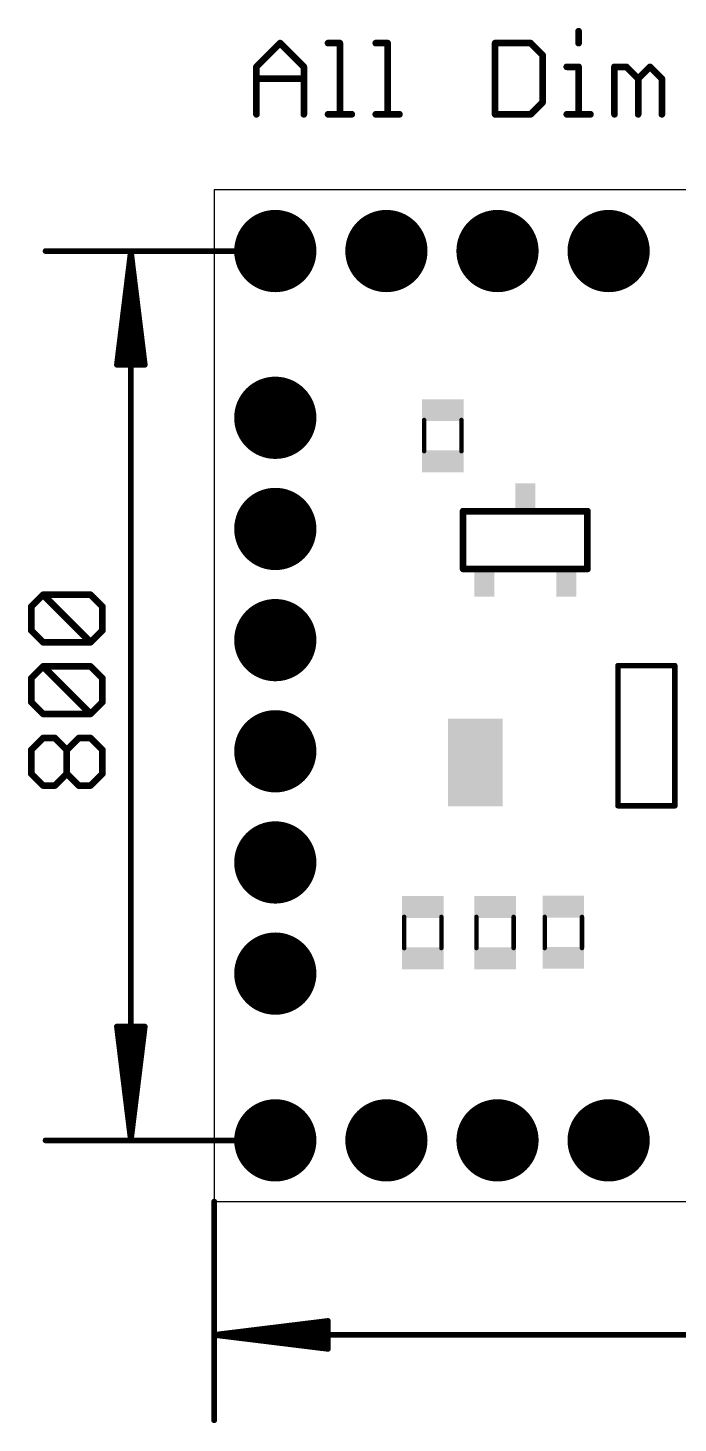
# Model space of a CAD drawing. Extents: x -0.17 to 1.52, y -0.2 to 1.06.
# Drawn here: x -0.168 to 0.418, y -0.199 to 1.056 of the extents above; entities that cross this region are included whole.
import ezdxf

# ---------------------------------------------------------------- set-up
doc = ezdxf.new("R2010")
doc.units = 0
for name, color, linetype in [('17', 82, 'CONTINUOUS'), ('20', 7, 'CONTINUOUS'), ('51', 53, 'CONTINUOUS')]:
    doc.layers.add(name, color=color, linetype=linetype)

# ---------------------------------------------------------------- blocks, each defined once
blk = doc.blocks.new('RECT')
blk.add_solid([(-0.5, -0.5), (0.5, -0.5), (-0.5, 0.5), (0.5, 0.5)])
blk = doc.blocks.new('ROUNDP')
at = {"const_width": 0.5}
blk.add_lwpolyline([(0, -0.25, 1), (0, 0.25, 1), (0, -0.25)], format="xyb", dxfattribs=at)

msp = doc.modelspace()

# ---------------------------------------------------------------- linework, layer by layer
at = {"layer": '20'}
for p, q in [((1.31, 0.91), (0, 0.91)), ((0, 0.91), (0, 0)), ((0, 0), (1.31, 0))]:
    msp.add_line(p, q, dxfattribs=at)
at = {"layer": '51'}
for points, const_width in [([(0.327981, 1.05273), (0.327981, 1.042055)], 0.006), ([(0.038, 1.020703), (0.059352, 1.042055)], 0.006), ([(0.059352, 1.042055), (0.080703, 1.020703)], 0.006), ([(0.102455, 1.042055), (0.113131, 1.042055)], 0.006), ([(0.113131, 1.042055), (0.113131, 0.978)], 0.006), ([(0.145425, 1.042055), (0.156101, 1.042055)], 0.006), ([(0.156101, 1.042055), (0.156101, 0.978)], 0.006), ([(0.25285, 1.042055), (0.25285, 0.978)], 0.006), ([(0.284877, 1.042055), (0.25285, 1.042055)], 0.006), ([(0.295553, 1.031379), (0.284877, 1.042055)], 0.006), ([(0.295553, 0.988676), (0.295553, 1.031379)], 0.006), ([(0.038, 0.978), (0.038, 1.020703)], 0.006), ([(0.080703, 1.020703), (0.080703, 0.978)], 0.006), ([(0.317305, 1.020703), (0.327981, 1.020703)], 0.006), ([(0.327981, 1.020703), (0.327981, 0.978)], 0.006), ([(0.360275, 0.978), (0.360275, 1.020703)], 0.006), ([(0.360275, 1.020703), (0.370951, 1.020703)], 0.006), ([(0.370951, 1.020703), (0.381626, 1.010027)], 0.006), ([(0.381626, 1.010027), (0.392302, 1.020703)], 0.006), ([(0.392302, 1.020703), (0.402978, 1.010027)], 0.006), ([(0.038, 1.010027), (0.080703, 1.010027)], 0.006), ([(0.381626, 1.010027), (0.381626, 0.978)], 0.006), ([(0.402978, 1.010027), (0.402978, 0.978)], 0.006), ([(0.284877, 0.978), (0.295553, 0.988676)], 0.006), ([(0.102455, 0.978), (0.123806, 0.978)], 0.006), ([(0.145425, 0.978), (0.166776, 0.978)], 0.006), ([(0.25285, 0.978), (0.284877, 0.978)], 0.006), ([(0.317305, 0.978), (0.338656, 0.978)], 0.006), ([(0.055, 0.855), (-0.151772, 0.855)], 0.005118), ([(-0.075, 0.855), (-0.087569, 0.752638)], 0.005118), ([(-0.075, 0.855), (-0.085236, 0.752638)], 0.005118), ([(-0.075, 0.855), (-0.080118, 0.752638)], 0.005118), ([(-0.075, 0.855), (-0.075, 0.055)], 0.005118), ([(-0.062431, 0.752638), (-0.075, 0.855)], 0.005118), ([(-0.069882, 0.752638), (-0.075, 0.855)], 0.005118), ([(-0.064764, 0.752638), (-0.075, 0.855)], 0.005118), ([(-0.087569, 0.752638), (-0.062431, 0.752638)], 0.005118), ([(0.188992, 0.674984), (0.188992, 0.703016)], 0.004), ([(0.222496, 0.674984), (0.222496, 0.703016)], 0.004), ([(0.224016, 0.569016), (0.224016, 0.620984)], 0.006), ([(0.224016, 0.620984), (0.335984, 0.620984)], 0.006), ([(0.335984, 0.620984), (0.335984, 0.569016)], 0.006), ([(0.335984, 0.569016), (0.224016, 0.569016)], 0.006), ([(-0.164673, 0.535125), (-0.153997, 0.545801)], 0.006), ([(-0.153997, 0.545801), (-0.111294, 0.545801)], 0.006), ([(-0.111294, 0.503098), (-0.153997, 0.545801)], 0.006), ([(-0.111294, 0.545801), (-0.100618, 0.535125)], 0.006), ([(-0.164673, 0.513774), (-0.164673, 0.535125)], 0.006), ([(-0.100618, 0.535125), (-0.100618, 0.513774)], 0.006), ([(-0.153997, 0.503098), (-0.164673, 0.513774)], 0.006), ([(-0.100618, 0.513774), (-0.111294, 0.503098)], 0.006), ([(-0.111294, 0.503098), (-0.153997, 0.503098)], 0.006), ([(-0.164673, 0.470671), (-0.153997, 0.481346)], 0.006), ([(-0.153997, 0.481346), (-0.111294, 0.481346)], 0.006), ([(-0.111294, 0.438643), (-0.153997, 0.481346)], 0.006), ([(-0.111294, 0.481346), (-0.100618, 0.470671)], 0.006), ([(0.363409, 0.356008), (0.363409, 0.481992)], 0.005), ([(0.363409, 0.481992), (0.414591, 0.481992)], 0.005), ([(0.414591, 0.481992), (0.414591, 0.356008)], 0.005), ([(-0.164673, 0.449319), (-0.164673, 0.470671)], 0.006), ([(-0.100618, 0.470671), (-0.100618, 0.449319)], 0.006), ([(-0.153997, 0.438643), (-0.164673, 0.449319)], 0.006), ([(-0.100618, 0.449319), (-0.111294, 0.438643)], 0.006), ([(-0.111294, 0.438643), (-0.153997, 0.438643)], 0.006), ([(-0.164673, 0.406216), (-0.153997, 0.416891)], 0.006), ([(-0.153997, 0.416891), (-0.143321, 0.416891)], 0.006), ([(-0.143321, 0.416891), (-0.132645, 0.406216)], 0.006), ([(-0.132645, 0.406216), (-0.12197, 0.416891)], 0.006), ([(-0.12197, 0.416891), (-0.111294, 0.416891)], 0.006), ([(-0.111294, 0.416891), (-0.100618, 0.406216)], 0.006), ([(-0.164673, 0.384864), (-0.164673, 0.406216)], 0.006), ([(-0.132645, 0.384864), (-0.132645, 0.406216)], 0.006), ([(-0.100618, 0.406216), (-0.100618, 0.384864)], 0.006), ([(-0.153997, 0.374188), (-0.164673, 0.384864)], 0.006), ([(-0.143321, 0.374188), (-0.153997, 0.374188)], 0.006), ([(-0.132645, 0.384864), (-0.143321, 0.374188)], 0.006), ([(-0.12197, 0.374188), (-0.132645, 0.384864)], 0.006), ([(-0.111294, 0.374188), (-0.12197, 0.374188)], 0.006), ([(-0.100618, 0.384864), (-0.111294, 0.374188)], 0.006), ([(0.414591, 0.356008), (0.363409, 0.356008)], 0.005), ([(0.170992, 0.227984), (0.170992, 0.256016)], 0.004), ([(0.204496, 0.227984), (0.204496, 0.256016)], 0.004), ([(0.235992, 0.227984), (0.235992, 0.256016)], 0.004), ([(0.269496, 0.227984), (0.269496, 0.256016)], 0.004), ([(0.297504, 0.256016), (0.297504, 0.227984)], 0.004), ([(0.331008, 0.256016), (0.331008, 0.227984)], 0.004), ([(-0.075, 0.055), (-0.087569, 0.157362)], 0.005118), ([(-0.087569, 0.157362), (-0.062431, 0.157362)], 0.005118), ([(-0.075, 0.055), (-0.085236, 0.157362)], 0.005118), ([(-0.075, 0.055), (-0.080118, 0.157362)], 0.005118), ([(-0.062431, 0.157362), (-0.075, 0.055)], 0.005118), ([(-0.069882, 0.157362), (-0.075, 0.055)], 0.005118), ([(-0.064764, 0.157362), (-0.075, 0.055)], 0.005118), ([(0.055, 0.055), (-0.151772, 0.055)], 0.005118), ([(0, 0), (0, -0.196772)], 0.005118), ([(0, -0.12), (0.102362, -0.107431)], 0.005118), ([(0, -0.12), (0.102362, -0.109764)], 0.005118), ([(0, -0.12), (0.102362, -0.114882)], 0.005118), ([(0.102362, -0.107431), (0.102362, -0.132569)], 0.005118), ([(0, -0.12), (1.31, -0.12)], 0.005118), ([(0.102362, -0.132569), (0, -0.12)], 0.005118), ([(0.102362, -0.125118), (0, -0.12)], 0.005118), ([(0.102362, -0.130236), (0, -0.12)], 0.005118)]:
    msp.add_lwpolyline(points, dxfattribs=dict(at, const_width=const_width))
for points, const_width in [([(0.329481, 1.05273, 1), (0.326481, 1.05273)], 0.003), ([(0.060412, 1.043115, 1), (0.058291, 1.040994)], 0.003), ([(0.060412, 1.040994, 1), (0.058291, 1.043115)], 0.003), ([(0.102455, 1.043555, 1), (0.102455, 1.040555)], 0.003), ([(0.114631, 1.042055, 1), (0.111631, 1.042055)], 0.003), ([(0.113131, 1.040555, 1), (0.113131, 1.043555)], 0.003), ([(0.145425, 1.043555, 1), (0.145425, 1.040555)], 0.003), ([(0.157601, 1.042055, 1), (0.154601, 1.042055)], 0.003), ([(0.156101, 1.040555, 1), (0.156101, 1.043555)], 0.003), ([(0.25435, 1.042055, 1), (0.25135, 1.042055)], 0.003), ([(0.25285, 1.043555, 1), (0.25285, 1.040555)], 0.003), ([(0.285938, 1.043115, 1), (0.283817, 1.040994)], 0.003), ([(0.284877, 1.040555, 1), (0.284877, 1.043555)], 0.003), ([(0.326481, 1.042055, 1), (0.329481, 1.042055)], 0.003), ([(0.297053, 1.031379, 1), (0.294053, 1.031379)], 0.003), ([(0.294492, 1.030318, 1), (0.296614, 1.03244)], 0.003), ([(0.0395, 1.020703, 1), (0.0365, 1.020703)], 0.003), ([(0.036939, 1.021764, 1), (0.039061, 1.019642)], 0.003), ([(0.082203, 1.020703, 1), (0.079203, 1.020703)], 0.003), ([(0.079642, 1.019642, 1), (0.081764, 1.021764)], 0.003), ([(0.317305, 1.022203, 1), (0.317305, 1.019203)], 0.003), ([(0.329481, 1.020703, 1), (0.326481, 1.020703)], 0.003), ([(0.327981, 1.019203, 1), (0.327981, 1.022203)], 0.003), ([(0.361775, 1.020703, 1), (0.358775, 1.020703)], 0.003), ([(0.360275, 1.022203, 1), (0.360275, 1.019203)], 0.003), ([(0.372011, 1.021764, 1), (0.36989, 1.019642)], 0.003), ([(0.370951, 1.019203, 1), (0.370951, 1.022203)], 0.003), ([(0.393363, 1.021764, 1), (0.391242, 1.019642)], 0.003), ([(0.393363, 1.019642, 1), (0.391242, 1.021764)], 0.003), ([(0.038, 1.011527, 1), (0.038, 1.008527)], 0.003), ([(0.080703, 1.008527, 1), (0.080703, 1.011527)], 0.003), ([(0.383126, 1.010027, 1), (0.380126, 1.010027)], 0.003), ([(0.380566, 1.011088, 1), (0.382687, 1.008967)], 0.003), ([(0.380566, 1.008967, 1), (0.382687, 1.011088)], 0.003), ([(0.404478, 1.010027, 1), (0.401478, 1.010027)], 0.003), ([(0.401917, 1.008967, 1), (0.404039, 1.011088)], 0.003), ([(0.296614, 0.987615, 1), (0.294492, 0.989736)], 0.003), ([(0.0365, 0.978, 1), (0.0395, 0.978)], 0.003), ([(0.079203, 0.978, 1), (0.082203, 0.978)], 0.003), ([(0.102455, 0.9795, 1), (0.102455, 0.9765)], 0.003), ([(0.111631, 0.978, 1), (0.114631, 0.978)], 0.003), ([(0.123806, 0.9765, 1), (0.123806, 0.9795)], 0.003), ([(0.145425, 0.9795, 1), (0.145425, 0.9765)], 0.003), ([(0.154601, 0.978, 1), (0.157601, 0.978)], 0.003), ([(0.166776, 0.9765, 1), (0.166776, 0.9795)], 0.003), ([(0.25285, 0.9795, 1), (0.25285, 0.9765)], 0.003), ([(0.25135, 0.978, 1), (0.25435, 0.978)], 0.003), ([(0.283817, 0.979061, 1), (0.285938, 0.976939)], 0.003), ([(0.284877, 0.9765, 1), (0.284877, 0.9795)], 0.003), ([(0.294053, 0.988676, 1), (0.297053, 0.988676)], 0.003), ([(0.317305, 0.9795, 1), (0.317305, 0.9765)], 0.003), ([(0.326481, 0.978, 1), (0.329481, 0.978)], 0.003), ([(0.338656, 0.9765, 1), (0.338656, 0.9795)], 0.003), ([(0.358775, 0.978, 1), (0.361775, 0.978)], 0.003), ([(0.380126, 0.978, 1), (0.383126, 0.978)], 0.003), ([(0.401478, 0.978, 1), (0.404478, 0.978)], 0.003), ([(-0.151772, 0.85628, 1), (-0.151772, 0.85372)], 0.002559), ([(-0.07372, 0.855, 1), (-0.07628, 0.855)], 0.002559), ([(-0.07373, 0.855156, 1), (-0.07627, 0.854844)], 0.002559), ([(-0.073722, 0.855064, 1), (-0.076278, 0.854936)], 0.002559), ([(-0.073727, 0.855127, 1), (-0.076273, 0.854873)], 0.002559), ([(-0.073722, 0.854936, 1), (-0.076278, 0.855064)], 0.002559), ([(-0.073727, 0.854873, 1), (-0.076273, 0.855127)], 0.002559), ([(-0.07373, 0.854844, 1), (-0.07627, 0.855156)], 0.002559), ([(0.055, 0.85372, 1), (0.055, 0.85628)], 0.002559), ([(-0.087569, 0.753917, 1), (-0.087569, 0.751358)], 0.002559), ([(-0.088839, 0.752794, 1), (-0.086299, 0.752482)], 0.002559), ([(-0.086509, 0.752765, 1), (-0.083963, 0.75251)], 0.002559), ([(-0.081396, 0.752702, 1), (-0.07884, 0.752574)], 0.002559), ([(-0.07116, 0.752574, 1), (-0.068604, 0.752702)], 0.002559), ([(-0.066037, 0.75251, 1), (-0.063491, 0.752765)], 0.002559), ([(-0.063701, 0.752482, 1), (-0.061161, 0.752794)], 0.002559), ([(-0.062431, 0.751358, 1), (-0.062431, 0.753917)], 0.002559), ([(0.189992, 0.703016, 1), (0.187992, 0.703016)], 0.002), ([(0.223496, 0.703016, 1), (0.221496, 0.703016)], 0.002), ([(0.187992, 0.674984, 1), (0.189992, 0.674984)], 0.002), ([(0.221496, 0.674984, 1), (0.223496, 0.674984)], 0.002), ([(0.225516, 0.620984, 1), (0.222516, 0.620984)], 0.003), ([(0.224016, 0.622484, 1), (0.224016, 0.619484)], 0.003), ([(0.337484, 0.620984, 1), (0.334484, 0.620984)], 0.003), ([(0.335984, 0.619484, 1), (0.335984, 0.622484)], 0.003), ([(0.224016, 0.570516, 1), (0.224016, 0.567516)], 0.003), ([(0.222516, 0.569016, 1), (0.225516, 0.569016)], 0.003), ([(0.334484, 0.569016, 1), (0.337484, 0.569016)], 0.003), ([(0.335984, 0.567516, 1), (0.335984, 0.570516)], 0.003), ([(-0.152936, 0.546862, 1), (-0.155058, 0.544741)], 0.003), ([(-0.153997, 0.547301, 1), (-0.153997, 0.544301)], 0.003), ([(-0.152936, 0.544741, 1), (-0.155058, 0.546862)], 0.003), ([(-0.110233, 0.546862, 1), (-0.112354, 0.544741)], 0.003), ([(-0.111294, 0.544301, 1), (-0.111294, 0.547301)], 0.003), ([(-0.163173, 0.535125, 1), (-0.166173, 0.535125)], 0.003), ([(-0.165733, 0.536186, 1), (-0.163612, 0.534065)], 0.003), ([(-0.099118, 0.535125, 1), (-0.102118, 0.535125)], 0.003), ([(-0.101679, 0.534065, 1), (-0.099557, 0.536186)], 0.003), ([(-0.163612, 0.514835, 1), (-0.165733, 0.512713)], 0.003), ([(-0.166173, 0.513774, 1), (-0.163173, 0.513774)], 0.003), ([(-0.102118, 0.513774, 1), (-0.099118, 0.513774)], 0.003), ([(-0.099557, 0.512713, 1), (-0.101679, 0.514835)], 0.003), ([(-0.153997, 0.504598, 1), (-0.153997, 0.501598)], 0.003), ([(-0.155058, 0.502038, 1), (-0.152936, 0.504159)], 0.003), ([(-0.112354, 0.504159, 1), (-0.110233, 0.502038)], 0.003), ([(-0.112354, 0.502038, 1), (-0.110233, 0.504159)], 0.003), ([(-0.111294, 0.501598, 1), (-0.111294, 0.504598)], 0.003), ([(-0.152936, 0.482407, 1), (-0.155058, 0.480286)], 0.003), ([(-0.153997, 0.482846, 1), (-0.153997, 0.479846)], 0.003), ([(-0.152936, 0.480286, 1), (-0.155058, 0.482407)], 0.003), ([(-0.110233, 0.482407, 1), (-0.112354, 0.480286)], 0.003), ([(-0.111294, 0.479846, 1), (-0.111294, 0.482846)], 0.003), ([(0.364659, 0.481992, 1), (0.362159, 0.481992)], 0.0025), ([(0.363409, 0.483242, 1), (0.363409, 0.480742)], 0.0025), ([(0.415841, 0.481992, 1), (0.413341, 0.481992)], 0.0025), ([(0.414591, 0.480742, 1), (0.414591, 0.483242)], 0.0025), ([(-0.163173, 0.470671, 1), (-0.166173, 0.470671)], 0.003), ([(-0.165733, 0.471731, 1), (-0.163612, 0.46961)], 0.003), ([(-0.099118, 0.470671, 1), (-0.102118, 0.470671)], 0.003), ([(-0.101679, 0.46961, 1), (-0.099557, 0.471731)], 0.003), ([(-0.163612, 0.45038, 1), (-0.165733, 0.448258)], 0.003), ([(-0.099557, 0.448258, 1), (-0.101679, 0.45038)], 0.003), ([(-0.166173, 0.449319, 1), (-0.163173, 0.449319)], 0.003), ([(-0.153997, 0.440143, 1), (-0.153997, 0.437143)], 0.003), ([(-0.155058, 0.437583, 1), (-0.152936, 0.439704)], 0.003), ([(-0.112354, 0.439704, 1), (-0.110233, 0.437583)], 0.003), ([(-0.112354, 0.437583, 1), (-0.110233, 0.439704)], 0.003), ([(-0.111294, 0.437143, 1), (-0.111294, 0.440143)], 0.003), ([(-0.102118, 0.449319, 1), (-0.099118, 0.449319)], 0.003), ([(-0.153997, 0.418391, 1), (-0.153997, 0.415391)], 0.003), ([(-0.152936, 0.415831, 1), (-0.155058, 0.417952)], 0.003), ([(-0.142261, 0.417952, 1), (-0.144382, 0.415831)], 0.003), ([(-0.143321, 0.415391, 1), (-0.143321, 0.418391)], 0.003), ([(-0.12197, 0.418391, 1), (-0.12197, 0.415391)], 0.003), ([(-0.120909, 0.415831, 1), (-0.12303, 0.417952)], 0.003), ([(-0.110233, 0.417952, 1), (-0.112354, 0.415831)], 0.003), ([(-0.111294, 0.415391, 1), (-0.111294, 0.418391)], 0.003), ([(-0.163173, 0.406216, 1), (-0.166173, 0.406216)], 0.003), ([(-0.165733, 0.407276, 1), (-0.163612, 0.405155)], 0.003), ([(-0.131145, 0.406216, 1), (-0.134145, 0.406216)], 0.003), ([(-0.133706, 0.407276, 1), (-0.131585, 0.405155)], 0.003), ([(-0.133706, 0.405155, 1), (-0.131585, 0.407276)], 0.003), ([(-0.099118, 0.406216, 1), (-0.102118, 0.406216)], 0.003), ([(-0.101679, 0.405155, 1), (-0.099557, 0.407276)], 0.003), ([(-0.163612, 0.385925, 1), (-0.165733, 0.383803)], 0.003), ([(-0.166173, 0.384864, 1), (-0.163173, 0.384864)], 0.003), ([(-0.153997, 0.375688, 1), (-0.153997, 0.372688)], 0.003), ([(-0.155058, 0.373128, 1), (-0.152936, 0.375249)], 0.003), ([(-0.144382, 0.375249, 1), (-0.142261, 0.373128)], 0.003), ([(-0.143321, 0.372688, 1), (-0.143321, 0.375688)], 0.003), ([(-0.131585, 0.385925, 1), (-0.133706, 0.383803)], 0.003), ([(-0.134145, 0.384864, 1), (-0.131145, 0.384864)], 0.003), ([(-0.131585, 0.383803, 1), (-0.133706, 0.385925)], 0.003), ([(-0.12197, 0.375688, 1), (-0.12197, 0.372688)], 0.003), ([(-0.12303, 0.373128, 1), (-0.120909, 0.375249)], 0.003), ([(-0.112354, 0.375249, 1), (-0.110233, 0.373128)], 0.003), ([(-0.111294, 0.372688, 1), (-0.111294, 0.375688)], 0.003), ([(-0.102118, 0.384864, 1), (-0.099118, 0.384864)], 0.003), ([(-0.099557, 0.383803, 1), (-0.101679, 0.385925)], 0.003), ([(0.363409, 0.357258, 1), (0.363409, 0.354758)], 0.0025), ([(0.362159, 0.356008, 1), (0.364659, 0.356008)], 0.0025), ([(0.413341, 0.356008, 1), (0.415841, 0.356008)], 0.0025), ([(0.414591, 0.354758, 1), (0.414591, 0.357258)], 0.0025), ([(0.171992, 0.256016, 1), (0.169992, 0.256016)], 0.002), ([(0.205496, 0.256016, 1), (0.203496, 0.256016)], 0.002), ([(0.236992, 0.256016, 1), (0.234992, 0.256016)], 0.002), ([(0.270496, 0.256016, 1), (0.268496, 0.256016)], 0.002), ([(0.298504, 0.256016, 1), (0.296504, 0.256016)], 0.002), ([(0.332008, 0.256016, 1), (0.330008, 0.256016)], 0.002), ([(0.169992, 0.227984, 1), (0.171992, 0.227984)], 0.002), ([(0.203496, 0.227984, 1), (0.205496, 0.227984)], 0.002), ([(0.234992, 0.227984, 1), (0.236992, 0.227984)], 0.002), ([(0.268496, 0.227984, 1), (0.270496, 0.227984)], 0.002), ([(0.296504, 0.227984, 1), (0.298504, 0.227984)], 0.002), ([(0.330008, 0.227984, 1), (0.332008, 0.227984)], 0.002), ([(-0.086299, 0.157518, 1), (-0.088839, 0.157206)], 0.002559), ([(-0.087569, 0.158642, 1), (-0.087569, 0.156083)], 0.002559), ([(-0.083963, 0.15749, 1), (-0.086509, 0.157235)], 0.002559), ([(-0.07884, 0.157426, 1), (-0.081396, 0.157298)], 0.002559), ([(-0.068604, 0.157298, 1), (-0.07116, 0.157426)], 0.002559), ([(-0.063491, 0.157235, 1), (-0.066037, 0.15749)], 0.002559), ([(-0.061161, 0.157206, 1), (-0.063701, 0.157518)], 0.002559), ([(-0.062431, 0.156083, 1), (-0.062431, 0.158642)], 0.002559), ([(-0.151772, 0.05628, 1), (-0.151772, 0.05372)], 0.002559), ([(-0.07628, 0.055, 1), (-0.07372, 0.055)], 0.002559), ([(-0.07627, 0.055156, 1), (-0.07373, 0.054844)], 0.002559), ([(-0.076273, 0.055127, 1), (-0.073727, 0.054873)], 0.002559), ([(-0.076278, 0.055064, 1), (-0.073722, 0.054936)], 0.002559), ([(-0.076278, 0.054936, 1), (-0.073722, 0.055064)], 0.002559), ([(-0.076273, 0.054873, 1), (-0.073727, 0.055127)], 0.002559), ([(-0.07627, 0.054844, 1), (-0.07373, 0.055156)], 0.002559), ([(0.055, 0.05372, 1), (0.055, 0.05628)], 0.002559), ([(0.00128, 0, 1), (-0.00128, 0)], 0.002559), ([(0.103642, -0.107431, 1), (0.101083, -0.107431)], 0.002559), ([(0.102518, -0.108701, 1), (0.102206, -0.106161)], 0.002559), ([(0.10249, -0.111037, 1), (0.102235, -0.108491)], 0.002559), ([(0.102426, -0.11616, 1), (0.102298, -0.113604)], 0.002559), ([(0, -0.11872, 1), (0, -0.12128)], 0.002559), ([(0.000156, -0.11873, 1), (-0.000156, -0.12127)], 0.002559), ([(0.000064, -0.118722, 1), (-0.000064, -0.121278)], 0.002559), ([(0.000127, -0.118727, 1), (-0.000127, -0.121273)], 0.002559), ([(-0.000064, -0.118722, 1), (0.000064, -0.121278)], 0.002559), ([(-0.000127, -0.118727, 1), (0.000127, -0.121273)], 0.002559), ([(-0.000156, -0.11873, 1), (0.000156, -0.12127)], 0.002559), ([(0.102298, -0.126396, 1), (0.102426, -0.12384)], 0.002559), ([(0.101083, -0.132569, 1), (0.103642, -0.132569)], 0.002559), ([(0.102206, -0.133839, 1), (0.102518, -0.131299)], 0.002559), ([(0.102235, -0.131509, 1), (0.10249, -0.128963)], 0.002559), ([(-0.00128, -0.196772, 1), (0.00128, -0.196772)], 0.002559)]:
    msp.add_lwpolyline(points, format="xyb", dxfattribs=dict(at, const_width=const_width))

# ---------------------------------------------------------------- block references
at = {"layer": '17', "xscale": 0.074, "yscale": 0.074}
for p, rotation in [((0.055, 0.855), 270), ((0.055, 0.855), 270), ((0.155, 0.855), 270), ((0.155, 0.855), 270), ((0.255, 0.855), 270), ((0.255, 0.855), 270), ((0.355, 0.855), 270), ((0.355, 0.855), 270), ((0.055, 0.705), 180), ((0.055, 0.705), 180), ((0.055, 0.605), 180), ((0.055, 0.605), 180), ((0.055, 0.505), 180), ((0.055, 0.505), 180), ((0.055, 0.405), 180), ((0.055, 0.405), 180), ((0.055, 0.305), 180), ((0.055, 0.305), 180), ((0.055, 0.205), 180), ((0.055, 0.205), 180), ((0.055, 0.055), 270), ((0.055, 0.055), 270), ((0.155, 0.055), 270), ((0.155, 0.055), 270), ((0.255, 0.055), 270), ((0.255, 0.055), 270), ((0.355, 0.055), 270), ((0.355, 0.055), 270)]:
    msp.add_blockref('ROUNDP', p, dxfattribs=dict(at, rotation=rotation))
at = {"layer": '51'}
for p, xscale, yscale, rotation in [((0.055, 0.855), 0.02, 0.02, 180), ((0.155, 0.855), 0.02, 0.02, 180), ((0.255, 0.855), 0.02, 0.02, 180), ((0.355, 0.855), 0.02, 0.02, 180), ((0.205799, 0.711844), 0.019689, 0.037402, 90), ((0.055, 0.705), 0.02, 0.02, 90), ((0.205799, 0.665844), 0.019689, 0.037402, 90), ((0.055, 0.605), 0.02, 0.02, 90), ((0.055, 0.505), 0.02, 0.02, 90), ((0.235, 0.395), 0.07874, 0.049213, 270), ((0.055, 0.405), 0.02, 0.02, 90), ((0.055, 0.305), 0.02, 0.02, 90), ((0.187799, 0.264844), 0.019689, 0.037402, 90), ((0.252799, 0.264844), 0.019689, 0.037402, 90), ((0.314201, 0.265156), 0.019689, 0.037402, 270), ((0.187799, 0.218844), 0.019689, 0.037402, 90), ((0.252799, 0.218844), 0.019689, 0.037402, 90), ((0.314201, 0.219156), 0.019689, 0.037402, 270), ((0.055, 0.205), 0.02, 0.02, 90), ((0.055, 0.055), 0.02, 0.02, 180), ((0.155, 0.055), 0.02, 0.02, 180), ((0.255, 0.055), 0.02, 0.02, 180), ((0.355, 0.055), 0.02, 0.02, 180)]:
    msp.add_blockref('RECT', p, dxfattribs=dict(at, xscale=xscale, yscale=yscale, rotation=rotation))
at = {"layer": '51', "xscale": 0.018, "yscale": 0.023}
for p in [(0.28, 0.6345), (0.243, 0.5555), (0.317, 0.5555)]:
    msp.add_blockref('RECT', p, dxfattribs=at)

doc.saveas('drawing.dxf')
